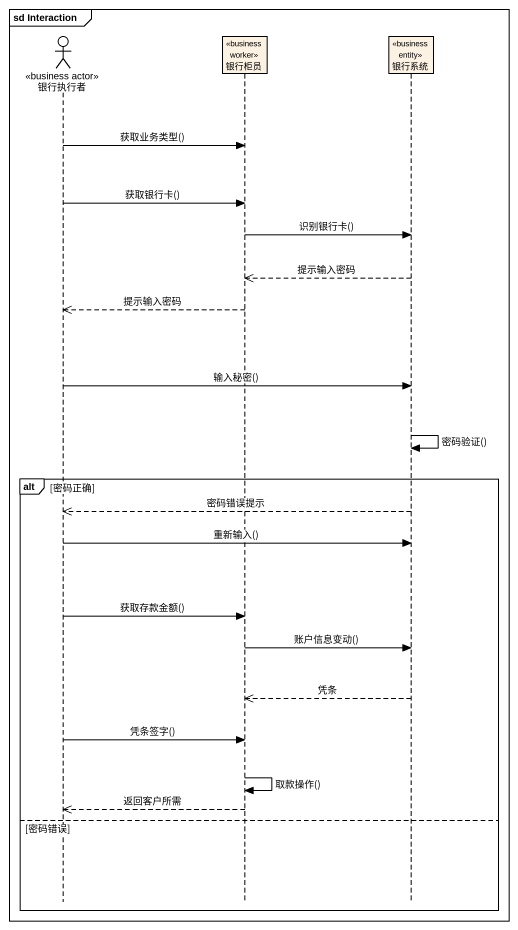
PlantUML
@startuml
mainframe sd Interaction
hide footbox
actor 银行执行者 <<business actor>>
participant 银行柜员 <<business worker>>
participant 银行系统 <<business entity>>

银行执行者 -> 银行柜员 : 获取业务类型()
银行执行者 -> 银行柜员 : 获取银行卡()
银行柜员 -> 银行系统 : 识别银行卡()
银行系统 -->> 银行柜员 : 提示输入密码
银行柜员 -->> 银行执行者 : 提示输入密码
银行执行者 -> 银行系统 : 输入秘密()
银行系统 -> 银行系统 : 密码验证()
alt 密码正确
  银行系统 -->> 银行执行者 : 密码错误提示
  银行执行者 -> 银行系统 : 重新输入()
  银行执行者 -> 银行柜员 : 获取存款金额()
  银行柜员 -> 银行系统 : 账户信息变动()
  银行系统 -->> 银行柜员 : 凭条
  银行执行者 -> 银行柜员 : 凭条签字()
  银行柜员 -> 银行柜员 : 取款操作()
  银行柜员 -->> 银行执行者 : 返回客户所需
else 密码错误
end
@enduml
